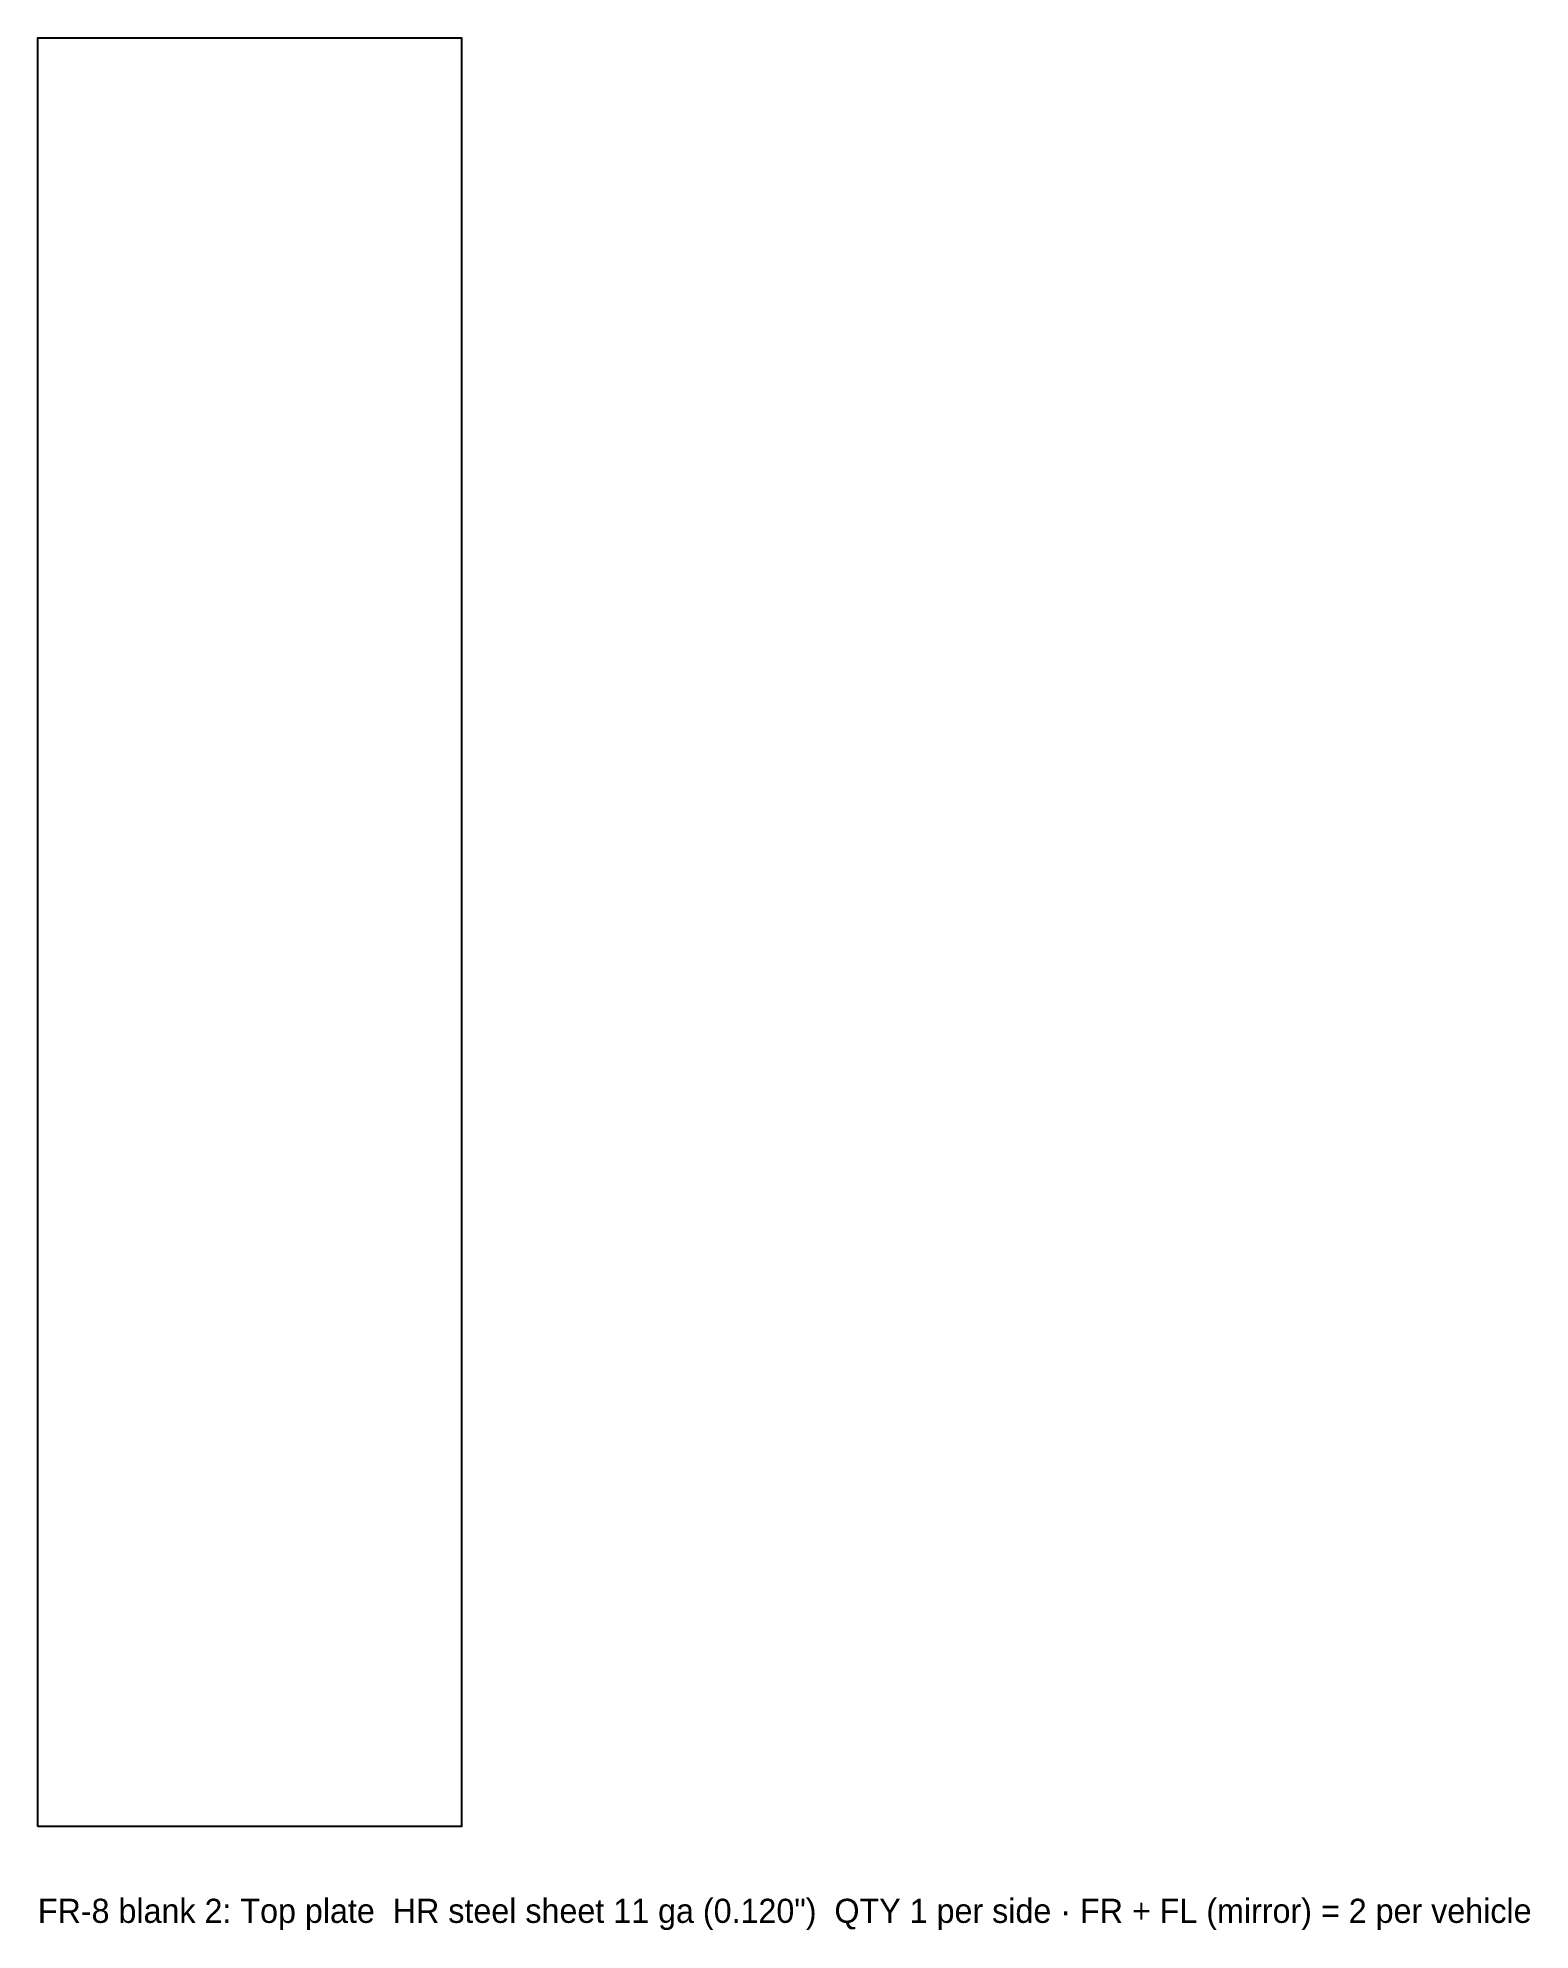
# Model space of a CAD drawing. Header units: inches. Extents: x 0 to 9.3, y -0.6 to 11.1.
import ezdxf

# ---------------------------------------------------------------- set-up
doc = ezdxf.new("R2010")
doc.units = ezdxf.units.IN
doc.header["$MEASUREMENT"] = 0
doc.layers.add('CUT', color=7, linetype='Continuous')
doc.layers.add('TEXT', color=3, linetype='Continuous')

msp = doc.modelspace()

# ---------------------------------------------------------------- linework, layer by layer
at = {"layer": 'CUT'}
msp.add_lwpolyline([(0, 0), (0, 11.125), (2.6358, 11.125), (2.6358, 0), (0, 0)], close=True, dxfattribs=at)

# ---------------------------------------------------------------- texts
at = {"layer": 'TEXT'}
msp.add_text('FR-8 blank 2: Top plate  HR steel sheet 11 ga (0.120")  QTY 1 per side · FR + FL (mirror) = 2 per vehicle', height=0.15, dxfattribs=at).set_placement((0, -0.6))

doc.saveas('drawing.dxf')
